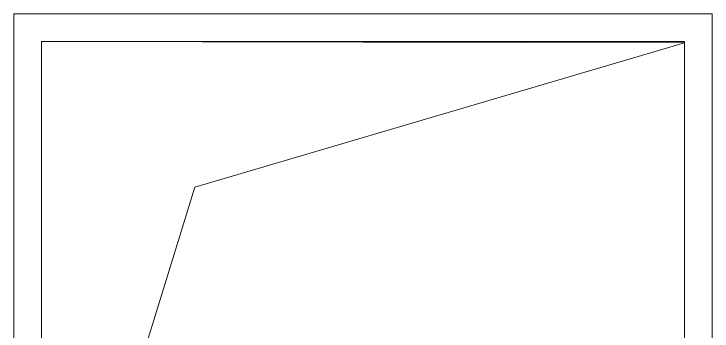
# Model space of a CAD drawing. Header units: millimetres. Extents: x -164867 to 807677, y -316775 to 513985.
# Drawn here: x 492479 to 493239, y 264919 to 265264 of the extents above; entities that cross this region are included whole.
import ezdxf

# ---------------------------------------------------------------- set-up
doc = ezdxf.new("R2010")
doc.units = ezdxf.units.MM
doc.layers.add('!ДВ', color=200, linetype='Continuous', lineweight=30)
doc.layers.add('E_Розп. мережі', color=5, linetype='Continuous', lineweight=30)

# ---------------------------------------------------------------- blocks, each defined once
blk = doc.blocks.new('+9450')
at = {"layer": '!ДВ', "color": 7, "linetype": 'Continuous', "lineweight": 18}
for p, q in [((-1180, 3330.09), (-420, 3330.09)), ((-1180, 2570.09), (-1180, 3330.09)), ((-420, 3330.09), (-420, 2570.09)), ((-1150, 3300.09), (-450, 3300.09)), ((-1150, 2600.09), (-1150, 3300.09)), ((-1150, 2600.09), (-1150, 3300.09)), ((-1150, 3300.09), (-450, 3298.51)), ((-450, 3298.51), (-983.12, 3141.72)), ((-450, 3300.09), (-450, 2600.09)), ((-983.12, 3141.72), (-1150, 2600.09))]:
    blk.add_line(p, q, dxfattribs=at)

msp = doc.modelspace()

# ---------------------------------------------------------------- block references
at = {"layer": 'E_Розп. мережі'}
msp.add_blockref('+9450', (493658.56, 261933.54), dxfattribs=at)

doc.saveas('drawing.dxf')
